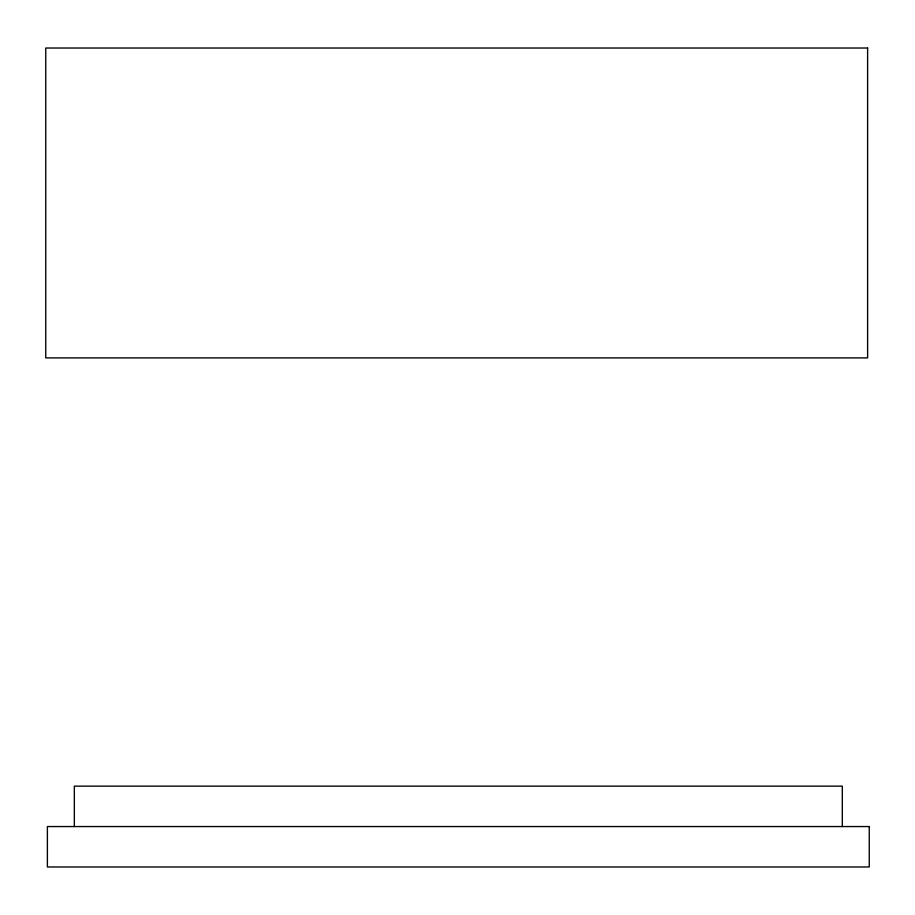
<?xml version="1.0" encoding="UTF-8"?>
<svg xmlns="http://www.w3.org/2000/svg" width="915" height="915" viewBox="0 0 915 915"><rect width="100%" height="100%" fill="white"/><g stroke="black" fill="none" stroke-linecap="round" stroke-linejoin="round"><path stroke-width="1.37" d="M842.303 826.554L842.303 786.145L74.332 786.145L74.332 826.554M867.614 48.026L45.75 48.026L45.75 357.902L867.614 357.902L867.614 48.026M869.25 826.554L47.386 826.554L47.386 866.974L869.25 866.974L869.25 826.554"/></g></svg>
